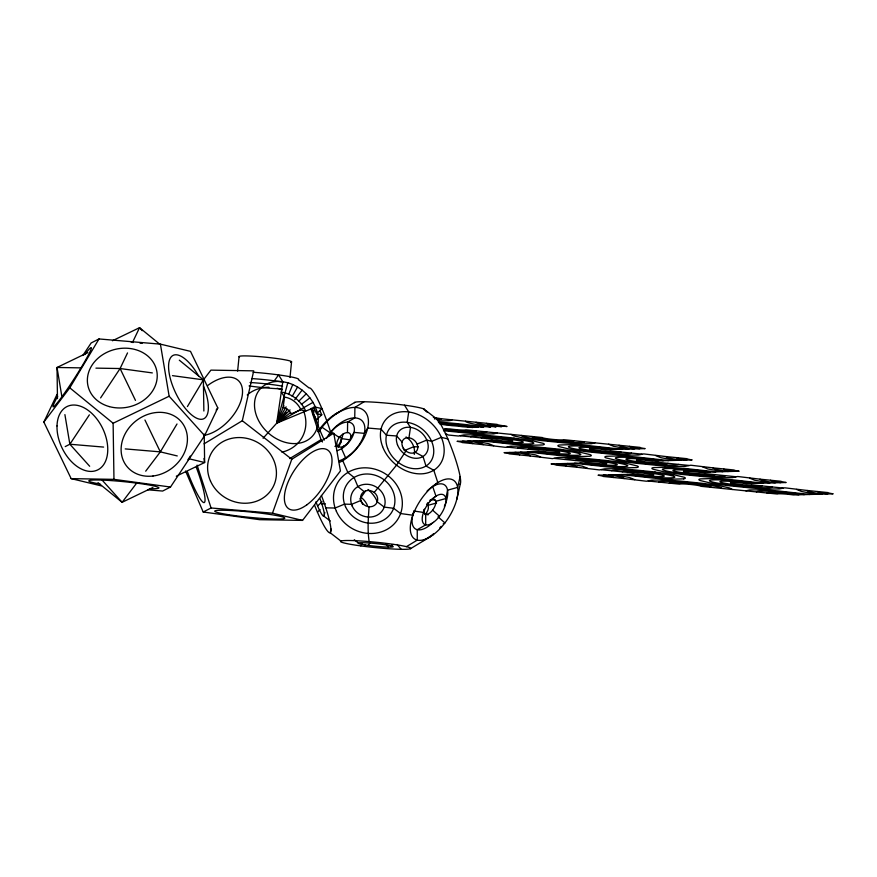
<?xml version="1.0" encoding="UTF-8"?>
<svg xmlns="http://www.w3.org/2000/svg" width="877" height="877" viewBox="0 0 877 877"><rect width="100%" height="100%" fill="white"/><g stroke="black" fill="none" stroke-linecap="round" stroke-linejoin="round"><path stroke-width="1.32" d="M425.707 514.459L425.685 524.874L417.266 529.708L417.255 540.111L406.424 546.656M347.456 432.569L347.643 422.067L354.736 417.923L354.922 407.421L364.043 401.754M237.623 371.114L239.07 356.654M290.002 377.516L291.57 361.741M369.074 506.774C368.296 518.406 367.342 530.026 369.173 541.602M313.484 407.071A26.398 3.694 69.5 0 1 316.553 413.714L321.936 408.649L315.402 407.081L276.693 423.196L282.811 381.703L278.59 374.907L274.293 380.815M284.587 397.117L283.063 407.498A8.781 6.808 42.1 0 1 291.186 413.823L300.877 409.789L305.722 411.116A26.398 20.467 42.1 0 0 281.276 392.085L284.587 397.117A17.584 13.637 42.1 0 1 300.877 409.789M408.967 437.766L410.502 427.384L407.18 422.352L408.715 411.971L404.505 405.174M314.547 408.353L313.188 414.744A8.781 1.228 69.5 0 1 316.367 419.886L321.76 414.81A17.584 2.456 69.5 0 0 319.71 410.392M324.819 512.442L323.997 516.279L330.3 520.971M331.035 528.93L330.212 532.767L340.956 541.131M204.023 443.861L242.304 420.741L253.727 370.85L210.918 370.127L203.497 379.796M460.129 476.551L457.651 487.393L447.555 490.177L445.867 498.531L435.77 501.315M456.774 499.441L460.447 483.413M340.671 442.808L341.778 438.632L350.109 439.848M424.336 509.296L423.503 512.431L413.977 511.039L412.87 515.216L400.592 513.549L393.62 508.276L384.236 507.103L377.263 501.83M312.99 402.357L276.693 423.196L287.809 382.756L282.811 381.703A35.201 27.297 42.1 0 0 255.229 411.445A35.201 27.297 42.1 0 0 296.437 443.532A35.201 27.297 42.1 0 0 315.402 407.081C310.261 395.505 299.956 386.373 287.809 382.756M203.201 512.015L211.072 507.991L272.473 513.177L291.778 459.252L333.775 433.161L340.429 470.949L302.543 520.401L259.735 519.688L203.201 512.015L185.562 471.026M290.627 412.585L276.693 423.196L283.951 405.733M288.621 394.518L292.775 384.543M101.228 485.858L71.158 478.634L43.85 422.067L57.049 394.343M100.603 397.906L120.094 368.537L127.527 352.916M132.679 342.096L139.542 327.68L159.428 343.927M147.621 489.783L162.629 491.054L170.5 487.031L204.604 435.65L217.792 407.926L190.495 351.359L160.414 344.135L99.013 338.95L91.142 342.973L82.811 355.525M359.855 499.057L365.632 490.89M405.93 451.03L396.536 465.161L374.205 492.446M290.046 409.91L276.693 423.196L286.132 406.851M292.194 396.349L297.577 387.009M43.85 422.067L69.787 387.831L99.013 338.95M145.692 471.19L160.327 451.874L177.001 423.986M187.415 406.566L203.387 379.84L179.314 360.173M350.647 437.711L354.034 432.372L364.317 433.37L367.704 428.031L381.035 429.16L386.439 435.244L396.678 435.968L402.072 442.052M65.216 446.601L69.864 444.233L89.355 414.854M360.776 545.889L362.212 543.915M368.252 545.406L370.401 542.446M136.746 482.997L122.111 502.313L98.038 482.646M216.17 410.063L217.792 407.926M276.693 423.196L287.349 409.318M294.738 399.715L302.116 390.112M263.078 438.248L286.373 412.508M298.629 401.359L306.259 393.762M344.42 445.834L341.559 448.651L345.604 457.805L342.732 460.622L347.84 472.484L354.067 477.483L357.893 486.592L364.119 491.591M317.606 505.985L322.1 501.754M317.43 512.146L320.127 509.614M445.428 433.468L448.191 435.003L458.452 436.033L463.823 434.926L473.207 434.806A41.482 3.179 5.7 0 1 492.271 435.891L514.032 438.083M634.235 448.925A31.693 2.434 5.7 0 1 619.063 445.275L563.44 439.662A10.568 0.811 5.7 0 1 552.707 439.399A10.568 0.811 5.7 0 1 542.414 437.546L497.314 432.986L493.718 433.874L484.334 433.983A41.482 3.179 5.7 0 1 465.27 432.898L443.51 430.706M430.837 500.131L435.968 496.152L432.701 486.603L437.831 482.635L433.786 470.225L425.981 466.027L423.021 456.478L415.216 452.291M467.967 441.021A31.693 2.434 5.7 0 1 483.139 444.672L505.459 447.336L510.82 446.218L520.204 446.108A41.482 3.179 5.7 0 1 539.267 447.193L561.028 449.386M514.963 452.324A31.693 2.434 5.7 0 1 530.146 455.974L552.455 458.627L557.827 457.52L567.211 457.41A41.482 3.179 5.7 0 1 586.274 458.485L608.035 460.688A41.482 3.179 5.7 0 1 626.627 463.407L637.097 465.917A41.482 3.179 5.7 0 1 636.625 467.562L625.334 467.88A41.482 3.179 5.7 0 1 606.281 466.794L574.468 463.264M594.979 442.841L591.383 443.729L581.999 443.839A41.482 3.179 5.7 0 1 562.935 442.753L541.175 440.561A41.482 3.179 5.7 0 1 522.582 437.842L513.779 435.902L510.885 434.356M561.971 463.626A31.693 2.434 5.7 0 1 577.143 467.266L599.462 469.929L604.823 468.822L614.218 468.702A41.482 3.179 5.7 0 1 633.271 469.787L655.031 471.979M681.243 460.217A31.693 2.434 5.7 0 1 666.06 456.577L643.751 453.913L638.379 455.02L628.995 455.141A41.482 3.179 5.7 0 1 609.932 454.056L588.171 451.863A41.482 3.179 5.7 0 1 569.579 449.145L559.109 446.623A41.482 3.179 5.7 0 1 559.581 444.99L570.872 444.661A41.482 3.179 5.7 0 1 589.925 445.746L621.738 449.276M608.978 474.917A31.693 2.434 5.7 0 1 624.15 478.568L646.459 481.232L651.83 480.114L661.214 480.004A41.482 3.179 5.7 0 1 680.278 481.089L702.038 483.282A41.482 3.179 5.7 0 1 720.631 486.001L729.423 487.941L732.328 489.487M728.239 471.519A31.693 2.434 5.7 0 1 713.067 467.869L690.747 465.216L685.386 466.323L676.003 466.432A41.482 3.179 5.7 0 1 656.939 465.358L635.178 463.155A41.482 3.179 5.7 0 1 616.586 460.436L606.117 457.926A41.482 3.179 5.7 0 1 606.588 456.281L617.868 455.963A41.482 3.179 5.7 0 1 636.932 457.049L668.745 460.578M775.246 482.821A31.693 2.434 5.7 0 1 760.063 479.171L737.754 476.507L732.383 477.625L722.999 477.735A41.482 3.179 5.7 0 1 703.935 476.649L682.185 474.457A41.482 3.179 5.7 0 1 663.582 471.738L653.113 469.217A41.482 3.179 5.7 0 1 653.584 467.584L664.876 467.266M648.235 481.002L679.774 484.181A10.568 0.811 5.7 0 1 690.506 484.444A10.568 0.811 5.7 0 1 700.789 486.296L745.899 490.857L749.495 489.969L758.879 489.859A41.482 3.179 5.7 0 1 777.943 490.934L809.756 494.475M822.242 494.113A31.693 2.434 5.7 0 1 807.07 490.462L784.751 487.809L779.39 488.917L770.006 489.026A41.482 3.179 5.7 0 1 750.942 487.952L729.182 485.759A41.482 3.179 5.7 0 1 710.589 483.041L700.12 480.519A41.482 3.179 5.7 0 1 700.591 478.886L711.872 478.557A41.482 3.179 5.7 0 1 730.936 479.642L762.749 483.172M301.337 404.418L309.91 397.873M391.054 545.79L393.115 544.474M334.893 414.382L354.812 402.357M289.717 458.583L321.037 439.673L310.864 408.507M410.469 548.706A35.201 2.697 5.7 0 0 362.157 541.065A35.201 2.697 5.7 0 0 354.516 544.979A35.201 2.697 5.7 0 0 410.469 548.706L430.377 536.68M320.346 428.14L322.056 427.263L330.092 432.799L331.232 431.988L339.267 437.513M443.225 523.799L444.935 522.922L438.018 516.816L439.52 516.279L432.602 510.173M87.81 352.631L57.016 367.474L57.476 398.651M112.442 340.747L139.542 327.68L142.238 330.684M69.787 387.831L113.122 423.24L169.14 396.229L160.414 344.135M152.905 487.469L122.111 502.313L102.291 480.289M176.299 476.189L204.637 462.519L204.209 434.06M417.09 444.091L426.781 440.057L431.627 441.372L441.317 437.338L447.84 438.917M360.94 500.449L351.534 504.341L344.529 504.122L335.124 508.013L325.827 507.86M334.915 446.382L337.393 445.713M427.888 505.349L436.571 502.992M436.209 419.557A31.693 2.434 5.7 0 0 441.515 418.778L465.599 421.201A42.644 3.267 5.7 0 0 485.836 426.069L490.682 426.978L478.787 426.266A42.644 3.267 5.7 0 0 438.379 422.122M465.599 421.201L476.112 422.265A31.693 2.434 5.7 0 0 491.284 425.915L496.13 426.825L485.836 426.069M476.112 422.265L486.625 423.328A21.136 1.622 5.7 0 0 496.744 425.762L501.578 426.66L491.284 425.915M486.625 423.328L497.127 424.38A10.568 0.811 5.7 0 0 502.192 425.597L507.038 426.507L496.744 425.762M476.288 430.87L465.775 429.807A10.568 0.811 5.7 0 1 449.813 428.908L444.365 429.061A21.136 1.622 5.7 0 0 476.288 430.87L497.314 432.986M485.913 440.517A31.693 2.434 5.7 0 0 531.67 443.85A31.693 2.434 5.7 0 0 508.419 438.259A31.693 2.434 5.7 0 0 470.741 436.867L460.228 435.803M491.361 440.353A21.136 1.622 5.7 0 0 521.87 442.578A21.136 1.622 5.7 0 0 506.369 438.851A21.136 1.622 5.7 0 0 481.243 437.93L470.741 436.867M483.139 444.672L462.124 442.556A10.568 0.811 5.7 0 0 457.06 441.339L496.82 440.199A10.568 0.811 5.7 0 0 512.069 441.317A10.568 0.811 5.7 0 0 504.319 439.454A10.568 0.811 5.7 0 0 491.756 438.982L481.243 437.93M532.92 451.808A31.693 2.434 5.7 0 0 578.667 455.152A31.693 2.434 5.7 0 0 555.415 449.561A31.693 2.434 5.7 0 0 517.737 448.158L507.224 447.106M538.368 451.655A21.136 1.622 5.7 0 0 568.866 453.88A21.136 1.622 5.7 0 0 553.365 450.153A21.136 1.622 5.7 0 0 528.25 449.221L517.737 448.158M530.146 455.974L509.12 453.847A10.568 0.811 5.7 0 0 504.067 452.631L543.817 451.502A10.568 0.811 5.7 0 0 559.077 452.609A10.568 0.811 5.7 0 0 551.326 450.745A10.568 0.811 5.7 0 0 538.763 450.285L528.25 449.221M619.063 445.275L629.565 446.338A21.136 1.622 5.7 0 0 639.684 448.772M629.565 446.338L640.078 447.391A10.568 0.811 5.7 0 0 645.143 448.607L605.382 449.748A10.568 0.811 5.7 0 0 590.133 448.629A10.568 0.811 5.7 0 0 597.884 450.493A10.568 0.811 5.7 0 0 610.447 450.964L641.975 454.143M579.916 463.111A31.693 2.434 5.7 0 0 625.674 466.443A31.693 2.434 5.7 0 0 602.422 460.853A31.693 2.434 5.7 0 0 564.744 459.46L554.231 458.397M585.365 462.957A21.136 1.622 5.7 0 0 615.873 465.183A21.136 1.622 5.7 0 0 600.372 461.455A21.136 1.622 5.7 0 0 575.257 460.524L564.744 459.46M577.143 467.266L556.128 465.15A10.568 0.811 5.7 0 0 551.063 463.933L590.824 462.804A10.568 0.811 5.7 0 0 606.073 463.911A10.568 0.811 5.7 0 0 598.322 462.047A10.568 0.811 5.7 0 0 585.759 461.587L575.257 460.524M666.06 456.577L676.573 457.63A21.136 1.622 5.7 0 0 686.691 460.063M676.573 457.63L687.086 458.693A10.568 0.811 5.7 0 0 692.139 459.91L652.389 461.039A10.568 0.811 5.7 0 0 637.14 459.932A10.568 0.811 5.7 0 0 644.891 461.795A10.568 0.811 5.7 0 0 657.443 462.256L688.982 465.446M626.923 474.413A31.693 2.434 5.7 0 0 672.67 477.746A31.693 2.434 5.7 0 0 649.429 472.155A31.693 2.434 5.7 0 0 611.74 470.763L601.227 469.699M632.372 474.249A21.136 1.622 5.7 0 0 662.88 476.474A21.136 1.622 5.7 0 0 647.379 472.747A21.136 1.622 5.7 0 0 622.253 471.826L611.74 470.763M624.15 478.568L603.124 476.452A10.568 0.811 5.7 0 0 598.07 475.235L637.82 474.095A10.568 0.811 5.7 0 0 653.08 475.213A10.568 0.811 5.7 0 0 645.329 473.35A10.568 0.811 5.7 0 0 632.766 472.878L622.253 471.826M713.067 467.869L723.58 468.932A21.136 1.622 5.7 0 0 733.687 471.366M723.58 468.932L734.082 469.995A10.568 0.811 5.7 0 0 739.147 471.212L699.386 472.341A10.568 0.811 5.7 0 0 684.137 471.234A10.568 0.811 5.7 0 0 691.887 473.098A10.568 0.811 5.7 0 0 704.45 473.558L735.978 476.737M760.063 479.171L770.576 480.234A21.136 1.622 5.7 0 0 780.694 482.657M770.576 480.234L781.089 481.287A10.568 0.811 5.7 0 0 786.143 482.503L746.393 483.644A10.568 0.811 5.7 0 0 731.144 482.525A10.568 0.811 5.7 0 0 738.894 484.389A10.568 0.811 5.7 0 0 751.446 484.86L782.986 488.04M804.297 494.628A31.693 2.434 5.7 0 0 756.412 491.909L745.899 490.857M798.848 494.781A21.136 1.622 5.7 0 0 766.915 492.973L756.412 491.909M807.07 490.462L817.583 491.526A21.136 1.622 5.7 0 0 827.702 493.959M817.583 491.526L828.096 492.589A10.568 0.811 5.7 0 0 833.15 493.806L793.4 494.935A10.568 0.811 5.7 0 0 777.428 494.036L766.915 492.973M683.632 478.853L672.341 479.182A41.482 3.179 5.7 0 1 653.277 478.097L621.464 474.567M321.804 503.837L325.455 503.847M81.166 367.88L57.016 367.474L61.741 395.757M95.933 368.132L120.094 368.537L152.335 372.911M71.158 478.634L113.966 479.357L170.5 487.031M439.267 423.196L441.811 423.24A31.693 2.434 5.7 0 1 473.339 426.419L483.633 427.176L478.787 426.266M446.864 424.457L441.789 424.369L451.929 425.674A10.568 0.811 5.7 0 1 462.431 426.737L472.736 427.483L467.89 426.584A21.136 1.622 5.7 0 0 446.864 424.457L439.662 423.854M418.406 446.864L413.736 446.722L404.33 450.614A8.781 7.981 30.3 0 0 403.124 448.235M439.41 423.043L441.811 423.24M64.898 414.602L69.864 444.233L103.618 447.084M125.225 448.903L160.327 451.874L177.264 455.941M683.939 468.34L715.742 471.87M433.359 417.408L441.515 418.778M467.89 426.584L478.184 427.329L473.339 426.419M172.484 375.652L203.387 379.84L203.859 411.017M480.464 440.671L512.267 444.2A41.482 3.179 5.7 0 0 531.33 445.286L542.622 444.957A41.482 3.179 5.7 0 0 543.093 443.323L532.613 440.802M527.461 451.962L559.274 455.503A41.482 3.179 5.7 0 0 578.338 456.577L589.618 456.259A41.482 3.179 5.7 0 0 590.089 454.626L579.62 452.104M628.787 449.079L613.779 446.371L608.55 444.211M675.783 460.381L660.787 457.662L655.547 455.514M722.791 471.673L707.794 468.965L702.554 466.805M769.787 482.975L754.79 480.267L749.561 478.108M473.416 440.868L488.412 443.576L493.652 445.735M816.794 494.266L801.797 491.558L796.557 489.41M520.423 452.17L535.419 454.878L540.66 457.027M567.419 463.462L582.427 466.18L587.656 468.329M614.426 474.764L629.423 477.472L634.663 479.631M673.624 474.698L684.093 477.22A41.482 3.179 5.7 0 1 683.632 478.853M316.553 413.714L321.76 414.81M188.993 458.77L204.637 462.519L203.957 458.485M272.473 513.177L302.543 520.401M426.003 513.538L428.02 514.931M423.975 409.055L437.031 419.217M425.389 410.765L427.537 412.442M298.41 379.664L309.153 388.029A35.201 4.922 69.5 0 1 331.155 433.907M242.304 420.741L291.778 459.252M354.286 539.717L358.353 543.027M169.14 396.229L204.604 435.65M69.864 444.233L89.673 466.257M397.073 544.474L401.227 549.309M385.968 544.211L388.456 547.116M321.037 439.673L322.473 441.986M120.094 368.537L135.475 400.405M144.946 420.006L160.327 451.874M197.084 465.139L211.072 507.991M113.122 423.24L113.966 479.357M452.017 419.831A42.644 3.267 5.7 0 1 437.678 420.785M253.113 372.243A35.201 2.697 5.7 0 1 298.673 379.27M324.304 440.101A35.201 4.922 69.5 0 1 313.955 414.196M313.538 412.935A35.201 4.922 69.5 0 1 312.004 408.024M303.321 410.293A35.201 32 30.3 0 1 281.901 452.148M247.248 394.935A35.201 32 30.3 0 1 268.943 387.272M277.022 388.259A35.201 32 30.3 0 1 282.273 389.903M207.783 385.442A35.201 20.127 -47.4 0 1 242.458 393.499A35.201 20.127 -47.4 0 1 203.881 435.409M196.295 467.309A35.201 4.922 69.5 0 1 204.308 502.499A35.201 4.922 69.5 0 1 187.47 471.815M281.824 388.84A26.398 2.028 5.7 0 1 249.068 385.935M250.055 382.515A26.398 2.028 5.7 0 1 282.58 386.198M239.52 357.016A26.398 2.028 5.7 0 1 266.575 357.29A26.398 2.028 5.7 0 1 290.539 362.267M251.677 378.579A26.398 2.028 5.7 0 1 282.986 382.186M631.462 453.08A31.693 2.434 5.7 0 1 593.784 451.688A31.693 2.434 5.7 0 1 570.532 446.097A31.693 2.434 5.7 0 1 616.29 449.43M620.949 452.017A21.136 1.622 5.7 0 1 595.834 451.096A21.136 1.622 5.7 0 1 580.333 447.369A21.136 1.622 5.7 0 1 610.841 449.594M573.953 440.725A21.136 1.622 5.7 0 1 552.477 440.188A21.136 1.622 5.7 0 1 531.911 436.483M584.466 441.789A31.693 2.434 5.7 0 1 552.247 440.978A31.693 2.434 5.7 0 1 521.398 435.42M513.999 438.193A41.482 3.179 5.7 0 1 532.591 440.912M486.801 431.933A31.693 2.434 5.7 0 1 443.839 429.894M462.519 441.175A21.136 1.622 5.7 0 1 472.626 443.609M560.995 449.484A41.482 3.179 5.7 0 1 579.587 452.203M664.843 467.364A41.482 3.179 5.7 0 1 683.907 468.439M655.009 472.078A41.482 3.179 5.7 0 1 673.602 474.797M509.515 452.477A21.136 1.622 5.7 0 1 519.633 454.911M556.522 463.78A21.136 1.622 5.7 0 1 566.641 466.213M603.519 475.071A21.136 1.622 5.7 0 1 613.637 477.505M669.261 483.117A21.136 1.622 5.7 0 1 690.736 483.655A21.136 1.622 5.7 0 1 711.302 487.36M658.748 482.054A31.693 2.434 5.7 0 1 690.966 482.865A31.693 2.434 5.7 0 1 721.815 488.423M678.469 464.382A31.693 2.434 5.7 0 1 640.791 462.99A31.693 2.434 5.7 0 1 617.54 457.399A31.693 2.434 5.7 0 1 663.297 460.732M667.956 463.319A21.136 1.622 5.7 0 1 642.841 462.387A21.136 1.622 5.7 0 1 627.34 458.66A21.136 1.622 5.7 0 1 657.838 460.885M714.963 474.621A21.136 1.622 5.7 0 1 689.837 473.69A21.136 1.622 5.7 0 1 674.336 469.962A21.136 1.622 5.7 0 1 704.845 472.188M725.465 475.674A31.693 2.434 5.7 0 1 687.787 474.282A31.693 2.434 5.7 0 1 664.536 468.691A31.693 2.434 5.7 0 1 710.293 472.034M772.473 486.976A31.693 2.434 5.7 0 1 734.794 485.584A31.693 2.434 5.7 0 1 711.543 479.993A31.693 2.434 5.7 0 1 757.3 483.326M761.96 485.913A21.136 1.622 5.7 0 1 736.844 484.992A21.136 1.622 5.7 0 1 721.343 481.265A21.136 1.622 5.7 0 1 751.841 483.479M427.11 490.988A26.398 12.388 -56.5 0 1 445.143 485.365A26.398 12.388 -56.5 0 1 444.365 506.292M432.701 522.747A26.398 12.388 -56.5 0 1 415.446 528.952A26.398 12.388 -56.5 0 1 413.977 511.039M429.905 500.789A8.781 4.122 -56.5 0 1 435.814 502.872A8.781 4.122 -56.5 0 1 428.667 513.79A8.781 4.122 -56.5 0 1 424.249 509.416M427.209 503.562A8.781 4.122 -56.5 0 1 428.064 502.521M441.142 526.364A35.201 20.127 -47.4 0 1 439.673 528.02M433.698 533.687A35.201 20.127 -47.4 0 1 422.835 540.638M426.726 504.286A8.781 5.021 -47.4 0 1 425.126 514.591M321.41 495.505A35.201 4.922 69.5 0 1 330.519 532.482A35.201 4.922 69.5 0 1 314.569 505.174M319.995 498.695A17.584 2.456 69.5 0 1 324.052 516.246A17.584 2.456 69.5 0 1 315.906 501.808M318.954 431.714A35.201 20.127 -47.4 0 1 366.027 412.914A35.201 20.127 -47.4 0 1 339.432 462.442M326.441 438.423A26.398 15.084 -47.4 0 1 353.453 417.945A26.398 15.084 -47.4 0 1 363.582 435.979A26.398 15.084 -47.4 0 1 339.037 460.842M328.404 436.494A17.584 10.053 -47.4 0 1 346.349 422.133A17.584 10.053 -47.4 0 1 353.617 433.852A17.584 10.053 -47.4 0 1 337.185 450.668M434.521 419.053A35.201 4.922 69.5 0 1 450.91 446.404A35.201 4.922 69.5 0 1 459.91 484.17M368.033 489.476A26.398 20.467 42.1 0 1 377.187 501.545M360.864 497.106A17.584 13.637 42.1 0 1 367.507 505.58M361.291 501.973A8.781 6.808 42.1 0 1 362.661 504.264M338.862 436.538A8.781 4.122 -56.5 0 1 338.073 447.5M342.929 434.104A17.584 8.255 -56.5 0 1 338.171 445.79M430.179 499.89A17.584 10.053 -47.4 0 1 435.496 500.515M406.04 436.965A17.584 15.983 30.3 0 1 414.317 454.385M317.77 431.725A35.201 16.52 -56.5 0 1 338.533 412.42M354.549 402.751A35.201 2.697 5.7 0 1 391.241 403.595A35.201 2.697 5.7 0 1 424.315 409.932M190.32 456.084A35.201 2.51 -57.2 0 1 187.908 459.745M99.901 483.983A35.201 2.697 5.7 0 1 98.377 479.993A35.201 2.697 5.7 0 1 147.895 484.795A35.201 2.697 5.7 0 1 149.419 488.774M84.674 354.659A35.201 2.51 -57.2 0 1 86.713 358.046A35.201 2.51 -57.2 0 1 59.669 399.813A35.201 2.51 -57.2 0 1 57.63 396.426M203.475 386.055A35.201 14.109 64.2 0 1 194.376 416.937A35.201 14.109 64.2 0 1 168.713 363.769A35.201 14.109 64.2 0 1 198.684 376.134M131.21 342.293A35.201 2.697 5.7 0 1 133.381 342.49M139.969 343.126A35.201 2.697 5.7 0 1 142.162 343.356M210.491 481.056A35.201 32 30.3 0 0 269.743 491.986A35.201 32 30.3 0 0 245.801 438.16A35.201 32 30.3 0 0 210.491 481.056M306.961 504.735A35.201 16.52 -56.5 0 0 329.434 451.666A35.201 16.52 -56.5 0 0 288.204 481.758A35.201 16.52 -56.5 0 0 306.961 504.735M228.601 514.711A35.201 2.697 5.7 0 0 284.554 518.439A35.201 2.697 5.7 0 0 236.253 510.809A35.201 2.697 5.7 0 0 228.601 514.711M336.395 511.324A35.201 32 30.3 0 0 395.648 522.253A35.201 32 30.3 0 0 371.705 468.428A35.201 32 30.3 0 0 336.395 511.324M432.865 535.003A35.201 16.52 -56.5 0 0 455.338 481.933A35.201 16.52 -56.5 0 0 414.119 512.025A35.201 16.52 -56.5 0 0 432.865 535.003M345.483 506.599A26.398 23.997 30.3 0 0 389.914 514.799A26.398 23.997 30.3 0 0 371.958 474.446A26.398 23.997 30.3 0 0 345.483 506.599M361.258 501.271A8.781 7.981 30.3 0 0 376.036 504.001A8.781 7.981 30.3 0 0 370.061 490.583A8.781 7.981 30.3 0 0 361.258 501.271M352.17 505.996A17.584 15.983 30.3 0 0 381.769 511.455A17.584 15.983 30.3 0 0 369.809 484.564A17.584 15.983 30.3 0 0 352.17 505.996M365.117 544.946A17.584 1.348 5.7 0 0 393.071 546.809A17.584 1.348 5.7 0 0 368.943 542.995A17.584 1.348 5.7 0 0 365.117 544.946M433.49 522.319A17.584 8.255 -56.5 0 0 444.716 495.812A17.584 8.255 -56.5 0 0 424.117 510.842A17.584 8.255 -56.5 0 0 433.49 522.319M344.058 446.042A8.781 5.021 -47.4 0 0 349.78 433.413A8.781 5.021 -47.4 0 0 337.678 440.144A8.781 5.021 -47.4 0 0 344.058 446.042M382.591 446.59A35.201 27.297 42.1 0 0 437.206 467.594A35.201 27.297 42.1 0 0 417.035 414.13A35.201 27.297 42.1 0 0 382.591 446.59M387.601 448.311A26.398 20.467 42.1 0 0 428.546 464.054A26.398 20.467 42.1 0 0 413.429 423.975A26.398 20.467 42.1 0 0 387.601 448.311M397.445 444.683A17.584 13.637 42.1 0 0 424.731 455.174A17.584 13.637 42.1 0 0 414.657 428.458A17.584 13.637 42.1 0 0 397.445 444.683M402.455 446.393A8.781 6.808 42.1 0 0 416.071 451.633A8.781 6.808 42.1 0 0 411.039 438.303A8.781 6.808 42.1 0 0 402.455 446.393M153.004 476.014A35.201 29.708 -38.7 0 0 183.6 424.95A35.201 29.708 -38.7 0 0 126.2 431.944A35.201 29.708 -38.7 0 0 153.004 476.014M57.005 425.948A35.201 22.539 64.4 0 0 94.321 471.081A35.201 22.539 64.4 0 0 95.812 417.649A35.201 22.539 64.4 0 0 57.005 425.948M109.23 406.577A35.201 29.588 -13 0 0 156.895 371.651A35.201 29.588 -13 0 0 100.767 356.007A35.201 29.588 -13 0 0 109.23 406.577"/></g></svg>
